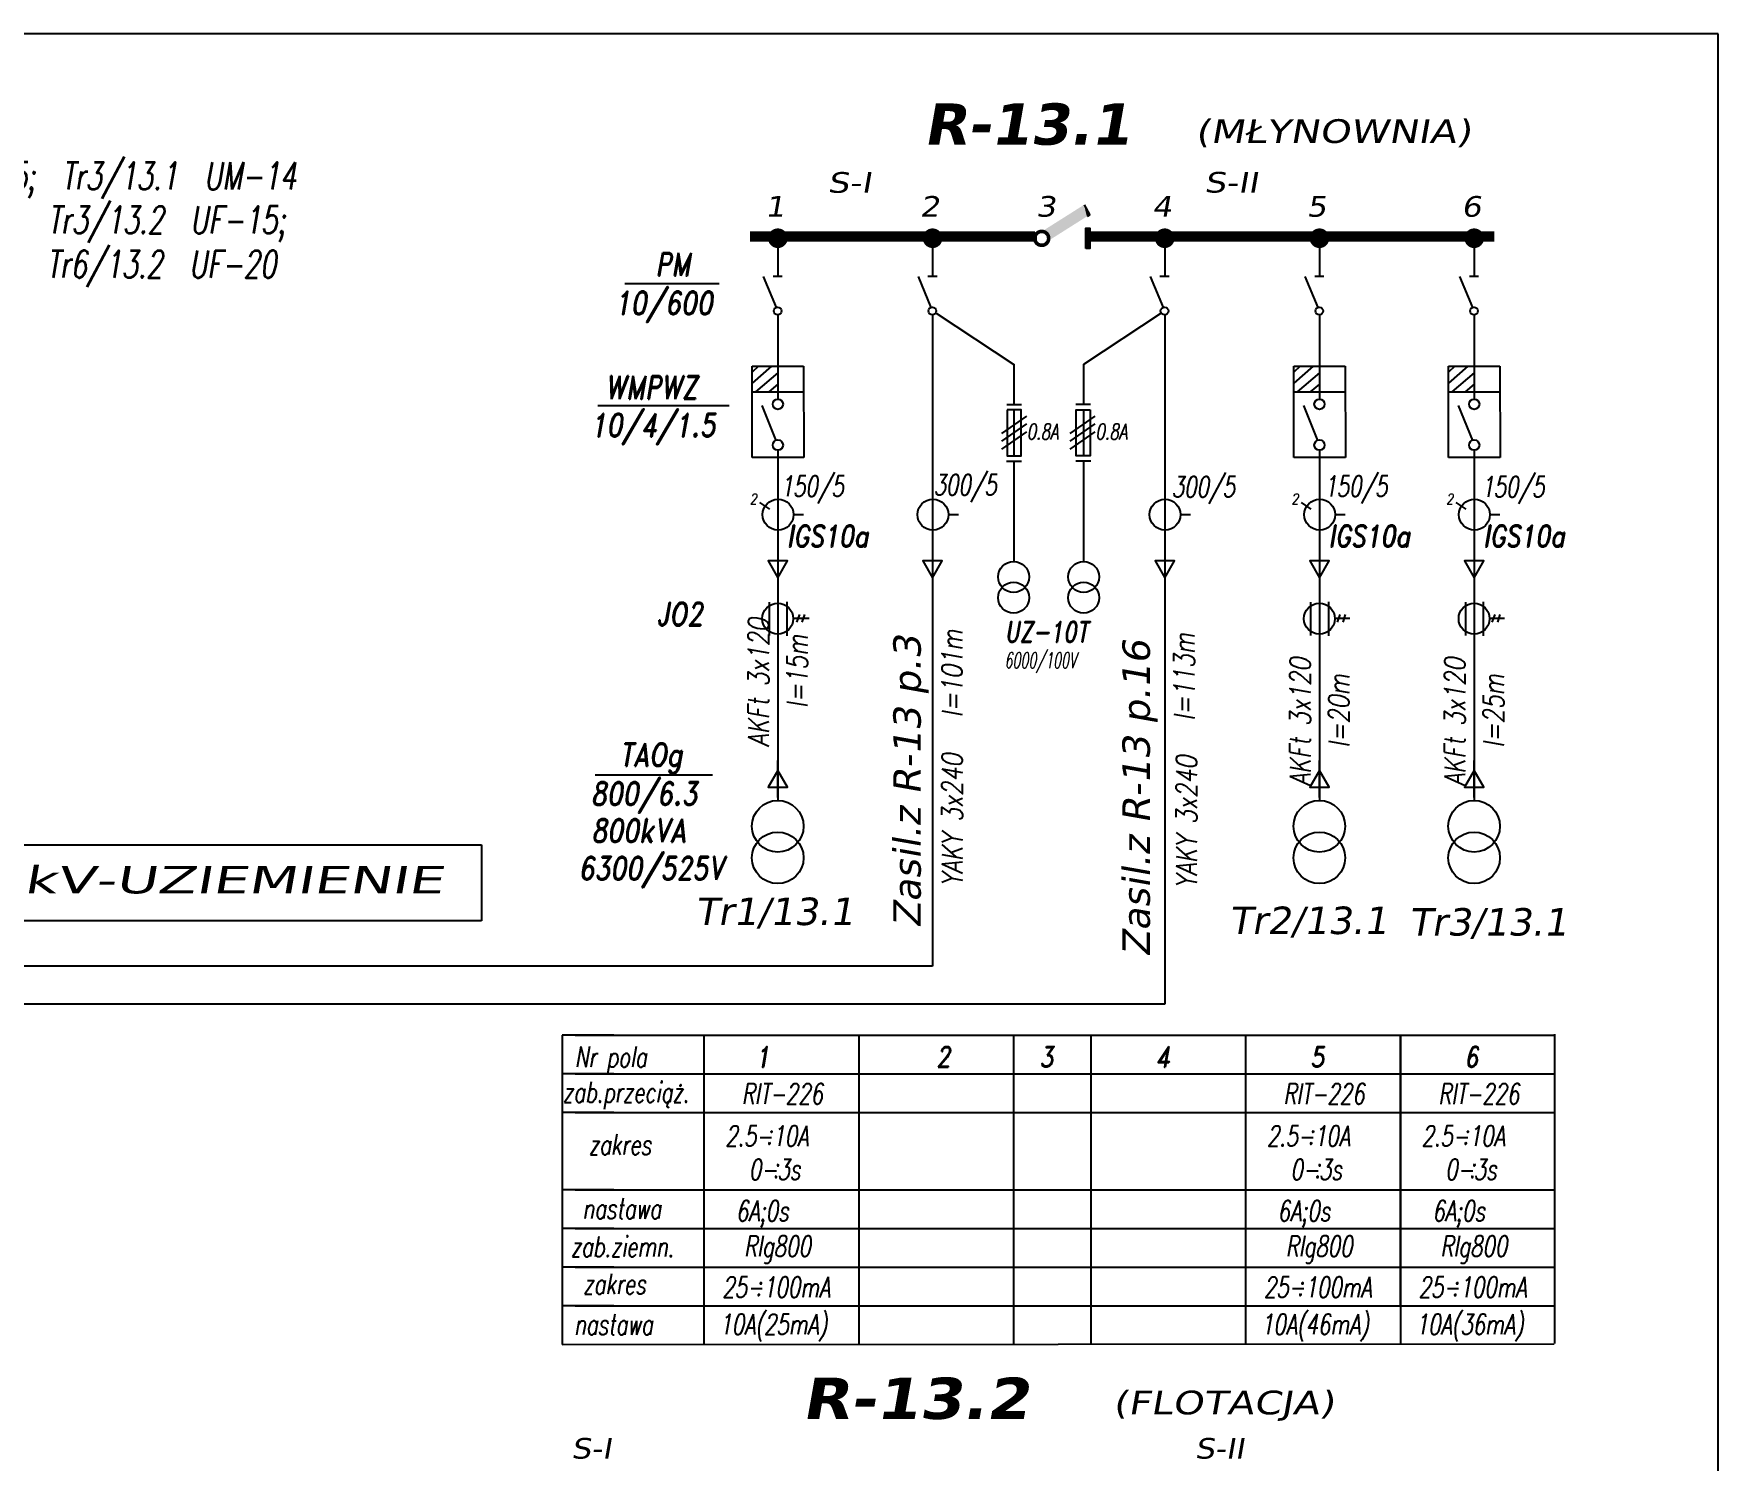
# Model space of a CAD drawing. Extents: x 5 to 420, y 5 to 295.
# Drawn here: x 256.4 to 419.7, y 156.9 to 295.3 of the extents above; entities that cross this region are included whole.
import ezdxf

# ---------------------------------------------------------------- set-up
doc = ezdxf.new("R2010")
doc.units = 0
doc.header["$MEASUREMENT"] = 0
doc.layers.get('0').update_dxf_attribs({"linetype": 'CONTINUOUS'})
doc.layers.add('ALICJA', color=4, linetype='CONTINUOUS')
doc.layers.add('STYKI', color=4, linetype='CONTINUOUS')
doc.styles.add('ROMAND', font='romand', dxfattribs={"width": 0.8, "oblique": 10, "height": 6})
doc.styles.add('ROMANS', font='romans', dxfattribs={"width": 0.7, "oblique": 10, "height": 2.66})
doc.styles.add('Verdena', font='verdana.ttf', dxfattribs={"width": 1.2, "oblique": 10, "height": 2.66})
doc.styles.add('Verdena1', font='verdanab.ttf', dxfattribs={"width": 1.2, "oblique": 10, "height": 4.66})

# ---------------------------------------------------------------- blocks, each defined once
blk = doc.blocks.new('3')
at = {"color": 7}
blk.add_line((0, 8.61), (0, -2.22), dxfattribs=at)
blk.add_line((3.06, 3.05), (4.99, 3.05))
blk.add_circle((0.05, 3), 3)
blk = doc.blocks.new('*U4')
at = {"color": 0}
mesh = blk.add_polyface(dxfattribs=at)
corners = [(0, 0), (3.75, 6.51), (-3.76, 6.5)]
mesh.append_faces([[corners[k] for k in face] for face in [(0, 1, 2)]], dxfattribs={"color": 0})
blk = doc.blocks.new('6')
at = {"color": 7}
blk.add_line((-0.47, 6.02), (-0.47, -1.14), dxfattribs=at)
at = {"xscale": 0.5, "yscale": 0.5, "zscale": 0.5}
blk.add_blockref('*U4', (-0.47, 0.77), dxfattribs=at)
blk = doc.blocks.new('8')
at = {"color": 7}
blk.add_line((0.21, 7.71), (0.21, -2.15), dxfattribs=at)
for p, q in [((-1.51, 6.04), (-1.51, -0.48)), ((1.96, 6.08), (1.96, -0.51))]:
    blk.add_line(p, q)
blk.add_circle((0.19, 2.81), 3)

msp = doc.modelspace()

# ---------------------------------------------------------------- linework, layer by layer
for p, q in [((419.68, 295.29), (5.09, 295.29)), ((419.68, 5.22), (419.68, 295.29))]:
    msp.add_line(p, q)
at = {"color": 7}
for p, q in [((358.2, 278.7), (358.74, 277.76)), ((358.76, 277.72), (358.49, 277.58)), ((358.74, 277.76), (358.76, 277.72)), ((353.52, 276.01), (353.52, 274.91)), ((358.52, 276.01), (358.52, 274.91)), ((328.52, 275.94), (328.52, 272.96)), ((343.52, 275.94), (343.52, 272.96)), ((366.02, 275.94), (366.02, 271.87)), ((381.02, 275.94), (381.02, 272.96)), ((396.02, 275.94), (396.02, 272.96)), ((328.52, 273.39), (328.52, 271.79)), ((328.52, 272.96), (328.52, 271.8)), ((343.52, 273.39), (343.52, 271.79)), ((381.02, 273.39), (381.02, 271.79)), ((381.02, 272.96), (381.02, 271.8)), ((396.02, 273.39), (396.02, 271.79)), ((396.02, 272.96), (396.02, 271.8)), ((313.69, 271.08), (322.84, 271.08)), ((328.06, 271.79), (328.95, 271.79)), ((343.06, 271.79), (343.95, 271.79)), ((365.56, 271.79), (366.45, 271.79)), ((380.56, 271.79), (381.45, 271.79)), ((395.56, 271.79), (396.45, 271.79)), ((328.52, 268.08), (328.52, 259.85)), ((328.52, 268.04), (328.52, 266.58)), ((343.52, 268.04), (343.52, 266.58)), ((343.86, 268.21), (351.4, 263.23)), ((365.68, 268.21), (358.14, 263.23)), ((366.02, 268.04), (366.02, 266.58)), ((381.02, 268.08), (381.02, 259.85)), ((381.02, 268.04), (381.02, 266.58)), ((396.02, 268.08), (396.02, 259.85)), ((396.02, 268.04), (396.02, 266.58)), ((343.52, 266.76), (343.52, 204.9)), ((366.02, 266.85), (366.02, 201.2)), ((326.02, 254.21), (326.02, 263.06)), ((326.02, 263.06), (331.02, 263.06)), ((327.9, 263.06), (326.02, 261.4)), ((326.65, 263.06), (326.02, 262.48)), ((328.52, 263.75), (328.52, 259.87)), ((330.49, 263.06), (331.02, 263.06)), ((331.02, 263.06), (331.04, 254.21)), ((351.4, 263.25), (351.4, 259.33)), ((358.14, 263.25), (358.14, 259.33)), ((378.52, 254.21), (378.52, 263.06)), ((378.52, 263.06), (383.52, 263.06)), ((380.4, 263.06), (378.52, 261.4)), ((379.15, 263.06), (378.52, 262.48)), ((381.02, 263.75), (381.02, 259.87)), ((382.99, 263.06), (383.52, 263.06)), ((383.52, 263.06), (383.54, 254.21)), ((393.52, 254.21), (393.52, 263.06)), ((393.52, 263.06), (398.52, 263.06)), ((395.4, 263.06), (393.52, 261.4)), ((394.15, 263.06), (393.52, 262.48)), ((396.02, 263.75), (396.02, 259.87)), ((397.99, 263.06), (398.52, 263.06)), ((398.52, 263.06), (398.54, 254.21)), ((328.52, 262.4), (326.36, 260.56)), ((328.52, 261.3), (327.63, 260.56)), ((381.02, 262.4), (378.86, 260.56)), ((381.02, 261.3), (380.13, 260.56)), ((396.02, 262.4), (393.86, 260.56)), ((396.02, 261.3), (395.13, 260.56)), ((326.02, 260.56), (331.02, 260.56)), ((378.52, 260.56), (383.52, 260.56)), ((393.52, 260.56), (398.52, 260.56)), ((311.07, 259.23), (323.79, 259.23)), ((350.22, 256.54), (352.64, 258.22)), ((350.73, 259.33), (352.13, 259.33)), ((351.4, 258.81), (351.39, 254.37)), ((356.87, 256.54), (359.29, 258.22)), ((358.81, 259.33), (357.41, 259.33)), ((358.14, 258.81), (358.15, 254.37)), ((350.22, 255.8), (352.64, 257.47)), ((350.22, 255), (352.64, 256.68)), ((356.87, 255.8), (359.29, 257.47)), ((356.87, 255), (359.29, 256.68)), ((328.52, 254.93), (328.52, 241.71)), ((328.52, 254.91), (328.52, 253.4)), ((381.02, 254.93), (381.02, 241.71)), ((381.02, 254.91), (381.02, 253.4)), ((396.02, 254.93), (396.02, 241.71)), ((396.02, 254.91), (396.02, 253.4)), ((326.14, 254.21), (326.02, 254.21)), ((331.04, 254.21), (326.14, 254.21)), ((350.69, 253.84), (352.13, 253.84)), ((351.39, 253.84), (351.39, 250.4)), ((358.86, 253.84), (357.41, 253.84)), ((358.15, 253.84), (358.16, 250.4)), ((378.64, 254.21), (378.52, 254.21)), ((383.54, 254.21), (378.64, 254.21)), ((393.64, 254.21), (393.52, 254.21)), ((398.54, 254.21), (393.64, 254.21)), ((327.73, 249.19), (326.77, 249.85)), ((351.38, 250.91), (351.38, 247.64)), ((358.16, 250.91), (358.16, 247.64)), ((380.23, 249.19), (379.27, 249.85)), ((395.23, 249.19), (394.27, 249.85)), ((345.05, 248.69), (346.02, 248.69)), ((367.55, 248.69), (368.52, 248.69)), ((351.38, 247.64), (351.38, 244.12)), ((358.16, 247.64), (358.16, 244.12)), ((328.52, 241.71), (328.52, 235.08)), ((381.02, 242.55), (381.02, 235.46)), ((396.02, 242.96), (396.02, 235.46)), ((330.07, 238.61), (331.55, 238.61)), ((330.61, 238.98), (330.33, 238.25)), ((331.11, 238.98), (330.86, 238.25)), ((382.48, 238.61), (383.96, 238.61)), ((383.01, 238.98), (382.74, 238.25)), ((383.52, 238.98), (383.27, 238.25)), ((397.48, 238.61), (398.96, 238.61)), ((398.02, 238.98), (397.74, 238.25)), ((398.52, 238.98), (398.27, 238.25)), ((328.52, 235.46), (328.52, 220.91)), ((381.02, 235.46), (381.02, 220.96)), ((396.02, 235.46), (396.02, 220.94)), ((310.81, 223.44), (322.2, 223.44)), ((250.44, 216.64), (299.79, 216.64)), ((299.79, 216.64), (299.79, 209.29)), ((299.79, 209.29), (250.44, 209.29)), ((343.52, 204.9), (245.01, 204.9)), ((264.61, 201.2), (250.01, 201.2)), ((366.02, 201.2), (264.61, 201.2)), ((312.61, 198.21), (307.61, 198.21)), ((307.61, 198.21), (307.61, 168.21)), ((308.86, 198.21), (388.86, 198.21)), ((321.36, 198.21), (321.36, 168.21)), ((323.86, 198.21), (403.86, 198.21)), ((336.36, 198.21), (336.36, 168.21)), ((351.36, 198.21), (351.36, 168.21)), ((358.86, 198.21), (358.86, 168.21)), ((373.86, 198.21), (373.86, 168.21)), ((388.86, 171.96), (388.86, 198.21)), ((388.86, 198.21), (388.86, 168.21)), ((403.8, 198.3), (403.8, 168.3)), ((312.61, 194.46), (307.61, 194.46)), ((308.86, 194.46), (388.86, 194.46)), ((323.86, 194.46), (403.86, 194.46)), ((312.61, 190.71), (307.61, 190.71)), ((308.86, 190.71), (388.86, 190.71)), ((323.86, 190.71), (403.86, 190.71)), ((312.61, 183.21), (307.61, 183.21)), ((312.61, 183.21), (307.61, 183.21)), ((308.86, 183.21), (388.86, 183.21)), ((323.86, 183.21), (403.86, 183.21)), ((312.61, 179.46), (307.61, 179.46)), ((308.86, 179.46), (388.86, 179.46)), ((323.86, 179.46), (403.86, 179.46)), ((312.61, 175.71), (307.61, 175.71)), ((308.86, 175.71), (388.86, 175.71)), ((323.86, 175.71), (403.86, 175.71)), ((312.61, 171.96), (307.61, 171.96)), ((308.86, 171.96), (388.86, 171.96)), ((323.86, 171.96), (403.86, 171.96)), ((307.61, 168.21), (403.78, 168.27))]:
    msp.add_line(p, q, dxfattribs=at)
at = {"color": 7, "const_width": 1}
for points in [[(325.83, 275.63), (353.46, 275.63)], [(358.71, 275.63), (397.96, 275.63)]]:
    msp.add_lwpolyline(points, dxfattribs=at)
at = {"color": 7}
for points, const_width in [([(327.98, 275.46, 1), (329.06, 275.46, 1)], 0.825), ([(327.98, 275.46, 1), (329.06, 275.46, 1)], 0.825), ([(328.11, 275.47, 1), (328.96, 275.47, 1)], 0.848), ([(342.98, 275.46, 1), (344.06, 275.46, 1)], 0.825), ([(342.98, 275.46, 1), (344.06, 275.46, 1)], 0.825), ([(343.08, 275.44, 1), (343.93, 275.44, 1)], 0.848), ([(353.42, 275.45, 1), (354.77, 275.45, 1)], 0.35), ([(365.48, 275.46, 1), (366.56, 275.46, 1)], 0.825), ([(365.58, 275.44, 1), (366.43, 275.44, 1)], 0.848), ([(380.48, 275.46, 1), (381.56, 275.46, 1)], 0.825), ([(380.48, 275.46, 1), (381.56, 275.46, 1)], 0.825), ([(380.61, 275.47, 1), (381.46, 275.47, 1)], 0.848), ([(395.48, 275.46, 1), (396.56, 275.46, 1)], 0.825)]:
    msp.add_lwpolyline(points, format="xyb", close=True, dxfattribs=dict(at, const_width=const_width))
for points in [[(358.36, 274.48), (358.36, 276.43), (358.77, 276.43), (358.77, 274.48)], [(358.36, 274.48), (358.36, 276.43), (358.61, 276.43), (358.61, 274.48)], [(350.74, 258.81), (350.74, 254.37), (352.1, 254.37), (352.1, 258.81)], [(358.8, 258.81), (358.8, 254.37), (357.44, 254.37), (357.44, 258.81)]]:
    msp.add_lwpolyline(points, close=True, dxfattribs=at)
for centre, radius in [((328.5, 268.41), 0.375), ((343.5, 268.41), 0.375), ((366, 268.41), 0.375), ((381, 268.41), 0.375), ((396, 268.41), 0.375), ((328.52, 259.37), 0.5), ((381.02, 259.37), 0.5), ((396.02, 259.37), 0.5), ((328.52, 255.41), 0.5), ((381.02, 255.41), 0.5), ((396.02, 255.41), 0.5), ((343.55, 248.66), 1.5), ((366.05, 248.66), 1.5), ((351.37, 242.62), 1.5), ((358.16, 242.62), 1.5), ((351.37, 240.61), 1.5), ((358.16, 240.61), 1.5), ((328.51, 218.45), 2.5), ((381.01, 218.45), 2.5), ((396.01, 218.45), 2.5), ((328.51, 215.39), 2.5), ((381.01, 215.39), 2.5), ((396.01, 215.39), 2.5)]:
    msp.add_circle(centre, radius, dxfattribs=at)
for points in [[(358.2, 278.7), (358.75, 277.71), (358.47, 277.58)], [(358.36, 276.43), (358.77, 276.43), (358.36, 274.47), (358.77, 274.49)]]:
    msp.add_solid(points, dxfattribs=at)
for points in [[(354.26, 276.21), (354.85, 275.28), (358.2, 278.7), (358.52, 277.6)], [(353.52, 276.01), (353.52, 274.91), (353.52, 276.01), (353.52, 274.91)]]:
    msp.add_trace(points, dxfattribs=at)
at = {"layer": 'STYKI', "color": 7}
for p, q in [((327.11, 271.76), (328.36, 268.76)), ((342.11, 271.76), (343.36, 268.76)), ((364.61, 271.76), (365.86, 268.76)), ((379.61, 271.76), (380.86, 268.76)), ((394.61, 271.76), (395.86, 268.76)), ((326.97, 259.25), (328.34, 255.86)), ((379.47, 259.25), (380.84, 255.86)), ((394.47, 259.25), (395.84, 255.86))]:
    msp.add_line(p, q, dxfattribs=at)

# ---------------------------------------------------------------- block references
at = {"color": 7}
for name, p, xscale, yscale, zscale in [('3', (328.52, 247.16), 0.5, 0.5, 0.5), ('3', (381.02, 247.16), 0.5, 0.5, 0.5), ('3', (396.02, 247.16), 0.5, 0.5, 0.5), ('6', (328.75, 242.16), 0.5, 0.5, 0.5), ('6', (381.25, 242.16), 0.5, 0.5, 0.5), ('6', (396.25, 242.16), 0.5, 0.5, 0.5), ('*U4', (343.52, 242.55), 0.25, 0.25, 0.25), ('*U4', (366.02, 242.55), 0.25, 0.25, 0.25), ('8', (328.42, 237.17), 0.5, 0.5, 0.5), ('8', (380.92, 237.17), 0.5, 0.5, 0.5), ('8', (395.92, 237.17), 0.5, 0.5, 0.5)]:
    msp.add_blockref(name, p, dxfattribs=dict(at, xscale=xscale, yscale=yscale, zscale=zscale))
at = {"color": 7, "xscale": 0.5, "yscale": 0.5, "zscale": 0.5, "rotation": 180}
for p in [(328.29, 224.25), (380.79, 224.25), (395.79, 224.25)]:
    msp.add_blockref('6', p, dxfattribs=at)

# ---------------------------------------------------------------- texts
at = {"color": 7, "oblique": 10}
for s, height, style, p in [('R-13.1', 4, 'Verdena1', (342.63, 284.53)), ('Tr1/13.1', 2.66, 'Verdena', (320.47, 208.87)), ('Tr2/13.1', 2.66, 'Verdena', (372.21, 208)), ('Tr3/13.1', 2.66, 'Verdena', (389.64, 207.85))]:
    msp.add_text(s, height=height, dxfattribs=dict(at, style=style)).set_placement(p)
for s, height, style, width, p in [('(MŁYNOWNIA)', 2.3, 'Verdena', 1.2, (368.97, 284.7)), ('R-13.1  UM-13;  Tr1/13.1  UM-16;  Tr2/13.1  UM-15;  Tr3/13.1  UM-14', 2.66, 'ROMANS', 0.7, (182.72, 280.17)), ('S-I', 2, 'Verdena', 1.2, (333.32, 279.87)), ('S-II', 2, 'Verdena', 1.2, (369.84, 279.89)), ('1', 2, 'Verdena', 1.1, (327.27, 277.55)), ('2', 2, 'Verdena', 1.1, (342.27, 277.55)), ('3', 2, 'Verdena', 1.1, (353.52, 277.55)), ('4', 2, 'Verdena', 1.1, (364.77, 277.55)), ('5', 2, 'Verdena', 1.1, (379.77, 277.55)), ('6', 2, 'Verdena', 1.1, (394.77, 277.55)), ('PM', 2.25, 'ROMAND', 0.8, (316.65, 271.81)), ('10/600', 2.25, 'ROMAND', 0.8, (312.71, 268.07)), ('WMPWZ', 2.25, 'ROMAND', 0.8, (311.79, 259.86)), ('10/4/1.5', 2.25, 'ROMAND', 0.8, (310.36, 256.22)), ('0.8A', 1.5, 'ROMANS', 0.7, (352.66, 255.96)), ('0.8A', 1.5, 'ROMANS', 0.7, (359.32, 255.96)), ('150/5', 2, 'ROMANS', 0.7, (328.79, 250.41)), ('300/5', 2, 'ROMANS', 0.7, (343.61, 250.54)), ('300/5', 2, 'ROMANS', 0.7, (366.7, 250.37)), ('150/5', 2, 'ROMANS', 0.7, (381.48, 250.41)), ('150/5', 2, 'ROMANS', 0.7, (396.7, 250.37)), ('2', 1, 'ROMANS', 0.8, (325.8, 249.68)), ('2', 1, 'ROMANS', 0.8, (378.3, 249.68)), ('2', 1, 'ROMANS', 0.8, (393.3, 249.68)), ('IGS10a', 2.1, 'ROMAND', 0.8, (329.39, 245.54)), ('IGS10a', 2.1, 'ROMAND', 0.8, (381.89, 245.54)), ('IGS10a', 2.1, 'ROMAND', 0.8, (396.89, 245.54)), ('JO2', 2.25, 'ROMAND', 0.8, (316.69, 237.89)), ('UZ-10T', 2, 'ROMAND', 0.76, (350.5, 236.29)), ('6000/100V', 1.5, 'ROMAND', 0.6, (350.49, 233.79)), ('TAOg', 2.25, 'ROMAND', 0.8, (313.18, 224.27)), ('800/6.3', 2.25, 'ROMAND', 0.8, (310.39, 220.5)), ('800kVA', 2.25, 'ROMAND', 0.8, (310.43, 216.91)), ('6300/525V', 2.25, 'ROMAND', 0.8, (309.19, 213.26)), ('6kV-UZIEMIENIE', 2.66, 'Verdena', 1.5, (251.94, 211.94)), ('Nr pola', 2, 'ROMANS', 0.7, (308.84, 195.08)), ('1', 2, 'ROMAND', 0.8, (326.36, 195.08)), ('2', 2, 'ROMAND', 0.8, (343.86, 195.08)), ('3', 2, 'ROMAND', 0.8, (353.86, 195.08)), ('4', 2, 'ROMAND', 0.8, (365.11, 195.08)), ('5', 2, 'ROMAND', 0.8, (380.11, 195.08)), ('6', 2, 'ROMAND', 0.8, (395.05, 195.08)), ('zab.przeciąż.', 2, 'ROMANS', 0.7, (307.66, 191.66)), ('RIT-226', 2, 'ROMANS', 0.7, (325.03, 191.52)), ('RIT-226', 2, 'ROMANS', 0.7, (377.53, 191.52)), ('RIT-226', 2, 'ROMANS', 0.7, (392.53, 191.52)), ('zakres', 2, 'ROMANS', 0.7, (310.17, 186.59)), ('2.5-10A', 2, 'ROMANS', 0.7, (323.43, 187.42)), (':', 2, 'ROMANS', 0.7, (327.39, 187.6)), ('2.5-10A', 2, 'ROMANS', 0.7, (375.93, 187.42)), (':', 2, 'ROMANS', 0.7, (379.89, 187.6)), ('2.5-10A', 2, 'ROMANS', 0.7, (390.93, 187.42)), (':', 2, 'ROMANS', 0.7, (394.89, 187.6)), (' 0-3s', 2, 'ROMANS', 0.7, (324.75, 184.18)), (' 0-3s', 2, 'ROMANS', 0.7, (377.25, 184.18)), (' 0-3s', 2, 'ROMANS', 0.7, (392.25, 184.18)), (':', 2, 'ROMANS', 0.7, (328.02, 184.36)), (':', 2, 'ROMANS', 0.7, (380.52, 184.36)), (':', 2, 'ROMANS', 0.7, (395.52, 184.36)), ('nastawa', 2, 'ROMANS', 0.7, (309.57, 180.39)), ('6A;0s', 2, 'ROMANS', 0.7, (324.46, 180.16)), ('6A;0s', 2, 'ROMANS', 0.7, (376.96, 180.16)), ('6A;0s', 2, 'ROMANS', 0.7, (391.96, 180.16)), ('zab.ziemn.', 2, 'ROMANS', 0.7, (308.42, 176.69)), ('RIg800', 2, 'ROMANS', 0.7, (325.24, 176.73)), ('RIg800', 2, 'ROMANS', 0.7, (377.74, 176.73)), ('RIg800', 2, 'ROMANS', 0.7, (392.74, 176.73)), ('zakres', 2, 'ROMANS', 0.7, (309.64, 173.07)), ('25-100mA', 2, 'ROMANS', 0.7, (323.13, 172.76)), ('25-100mA', 2, 'ROMANS', 0.7, (375.63, 172.76)), ('25-100mA', 2, 'ROMANS', 0.7, (390.63, 172.76)), (':', 2, 'ROMANS', 0.7, (326.36, 172.92)), (':', 2, 'ROMANS', 0.7, (378.86, 172.92)), (':', 2, 'ROMANS', 0.7, (393.86, 172.92)), ('10A(25mA)', 2, 'ROMANS', 0.7, (322.85, 169.16)), ('10A(46mA)', 2, 'ROMANS', 0.7, (375.35, 169.16)), ('10A(36mA)', 2, 'ROMANS', 0.7, (390.35, 169.16)), ('nastawa', 2, 'ROMANS', 0.7, (308.76, 169.15)), ('R-13.2', 4, 'Verdena1', 1.1, (330.84, 160.99)), ('(FLOTACJA)', 2.3, 'Verdena', 1.2, (360.98, 161.43)), ('S-I', 2, 'Verdena', 1.1, (308.48, 157.14)), ('S-II', 2, 'Verdena', 1.1, (368.93, 157.14))]:
    msp.add_text(s, height=height, dxfattribs=dict(at, style=style, width=width)).set_placement(p)
at = {"color": 7, "style": 'ROMANS', "oblique": 10, "width": 0.8}
for s, p in [('AKFt 3x120', (327.65, 226.15)), ('l=15m', (331.4, 229.9)), ('l=101m', (346.4, 229.02)), ('l=113m', (368.9, 228.69)), ('AKFt 3x120', (380.14, 222.32)), ('AKFt 3x120', (395.14, 222.32)), ('l=20m', (383.9, 226.07)), ('l=25m', (398.9, 226.07)), ('YAKY 3x240', (346.43, 212.61)), ('YAKY 3x240', (369.14, 212.41))]:
    msp.add_text(s, height=2, rotation=90, dxfattribs=at).set_placement(p)
at = {"color": 7, "style": 'Verdena', "oblique": 10}
for s, p in [('Zasil.z R-13 p.3', (342.37, 208.59)), ('Zasil.z R-13 p.16', (364.58, 205.79))]:
    msp.add_text(s, height=2.66, rotation=90, dxfattribs=at).set_placement(p)
at = {"layer": 'ALICJA', "color": 7, "style": 'ROMANS', "oblique": 10, "width": 0.7}
for s, p in [('R-13.2  UF-16;  Tr1/13.2  UF-13;  Tr2/13.2  UF-14;  Tr3/13.2  UF-15;        ', (182.81, 275.91)), ('                 Tr4/13.2  UF-18;  Tr5/13.2  UF-19;  Tr6/13.2  UF-20', (182.81, 271.61))]:
    msp.add_text(s, height=2.66, dxfattribs=at).set_placement(p)

doc.saveas('drawing.dxf')
